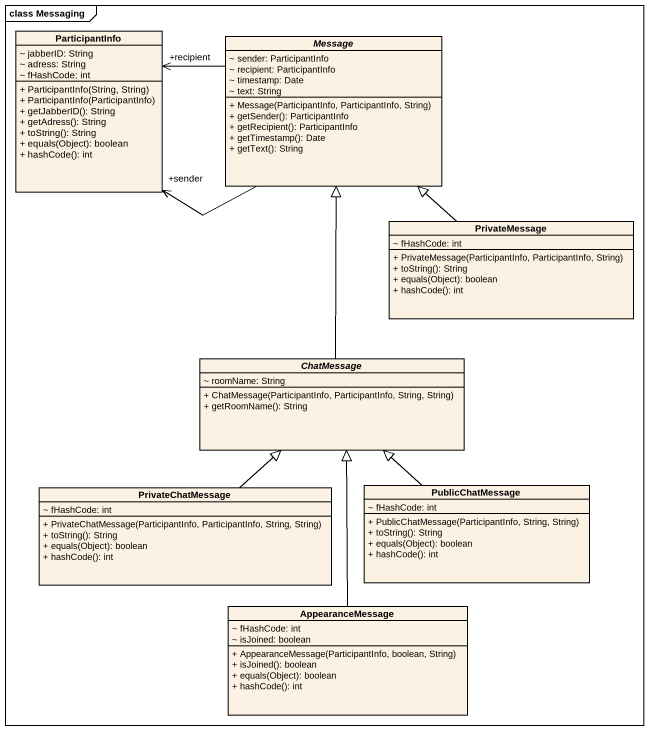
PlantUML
@startuml
mainframe class Messaging
hide circle
hide empty members
skinparam classAttributeIconSize 0
class ParticipantInfo {
  ~ jabberID: String
  ~ adress: String
  ~ fHashCode: int
  + ParticipantInfo(String, String)
  + ParticipantInfo(ParticipantInfo)
  + getJabberID(): String
  + getAdress(): String
  + toString(): String
  + equals(Object): boolean
  + hashCode(): int
}
abstract class Message {
  ~ sender: ParticipantInfo
  ~ recipient: ParticipantInfo
  ~ timestamp: Date
  ~ text: String
  + Message(ParticipantInfo, ParticipantInfo, String)
  + getSender(): ParticipantInfo
  + getRecipient(): ParticipantInfo
  + getTimestamp(): Date
  + getText(): String
}
class PrivateMessage {
  ~ fHashCode: int
  + PrivateMessage(ParticipantInfo, ParticipantInfo, String)
  + toString(): String
  + equals(Object): boolean
  + hashCode(): int
}
abstract class ChatMessage {
  ~ roomName: String
  + ChatMessage(ParticipantInfo, ParticipantInfo, String, String)
  + getRoomName(): String
}
class PrivateChatMessage {
  ~ fHashCode: int
  + PrivateChatMessage(ParticipantInfo, ParticipantInfo, String, String)
  + toString(): String
  + equals(Object): boolean
  + hashCode(): int
}
class PublicChatMessage {
  ~ fHashCode: int
  + PublicChatMessage(ParticipantInfo, String, String)
  + toString(): String
  + equals(Object): boolean
  + hashCode(): int
}
class AppearanceMessage {
  ~ fHashCode: int
  ~ isJoined: boolean
  + AppearanceMessage(ParticipantInfo, boolean, String)
  + isJoined(): boolean
  + equals(Object): boolean
  + hashCode(): int
}
Message -left-> "+sender" ParticipantInfo
Message -left-> "+recipient" ParticipantInfo
PrivateMessage -up-|> Message
ChatMessage -up-|> Message
PrivateChatMessage -up-|> ChatMessage
PublicChatMessage -up-|> ChatMessage
AppearanceMessage -up-|> ChatMessage
@enduml
